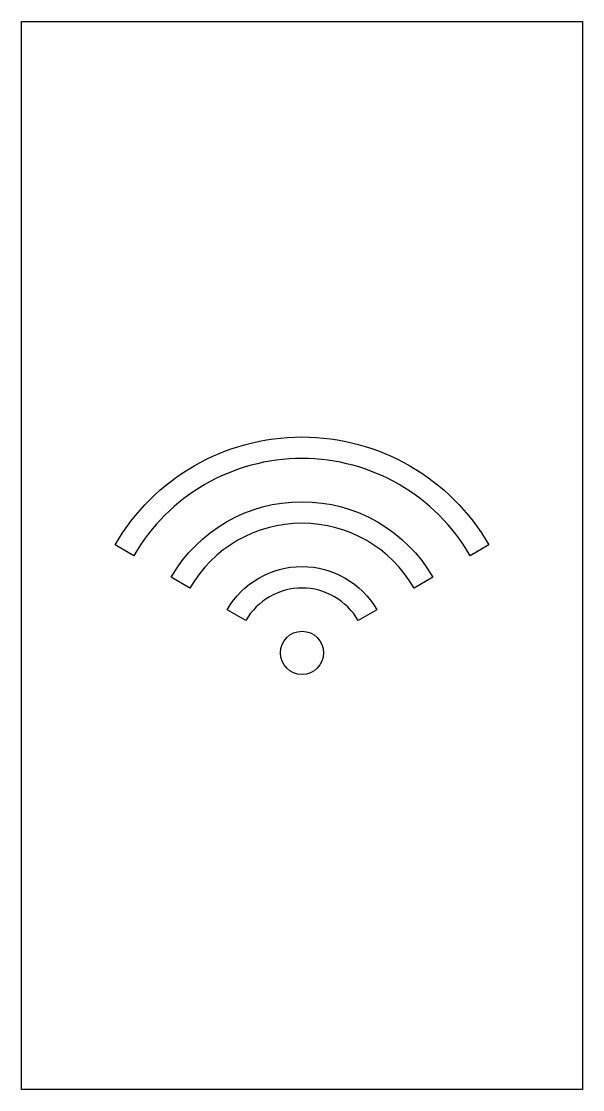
# Model space of a CAD drawing. Header units: millimetres. Extents: x 0 to 65, y 2 to 126.
import ezdxf

# ---------------------------------------------------------------- set-up
doc = ezdxf.new("R2010")
doc.units = ezdxf.units.MM
doc.layers.get('0').update_dxf_attribs({"linetype": 'CONTINUOUS'})

msp = doc.modelspace()

# ---------------------------------------------------------------- linework, layer by layer
msp.add_lwpolyline([(0, 2.43), (0, 126.12), (65, 126.12), (65, 2.43)], close=True)
for points in [[(10.85, 65.5, -0.57735), (54.15, 65.5), (51.99, 64.25, 0.57735), (13.01, 64.25)], [(17.34, 61.75, -0.57735), (47.66, 61.75), (45.49, 60.5, 0.57735), (19.51, 60.5)], [(23.84, 58, -0.57735), (41.16, 58), (39, 56.75, 0.57735), (26, 56.75)]]:
    msp.add_lwpolyline(points, format="xyb", close=True)
msp.add_circle((32.5, 53), 2.5)

doc.saveas('drawing.dxf')
